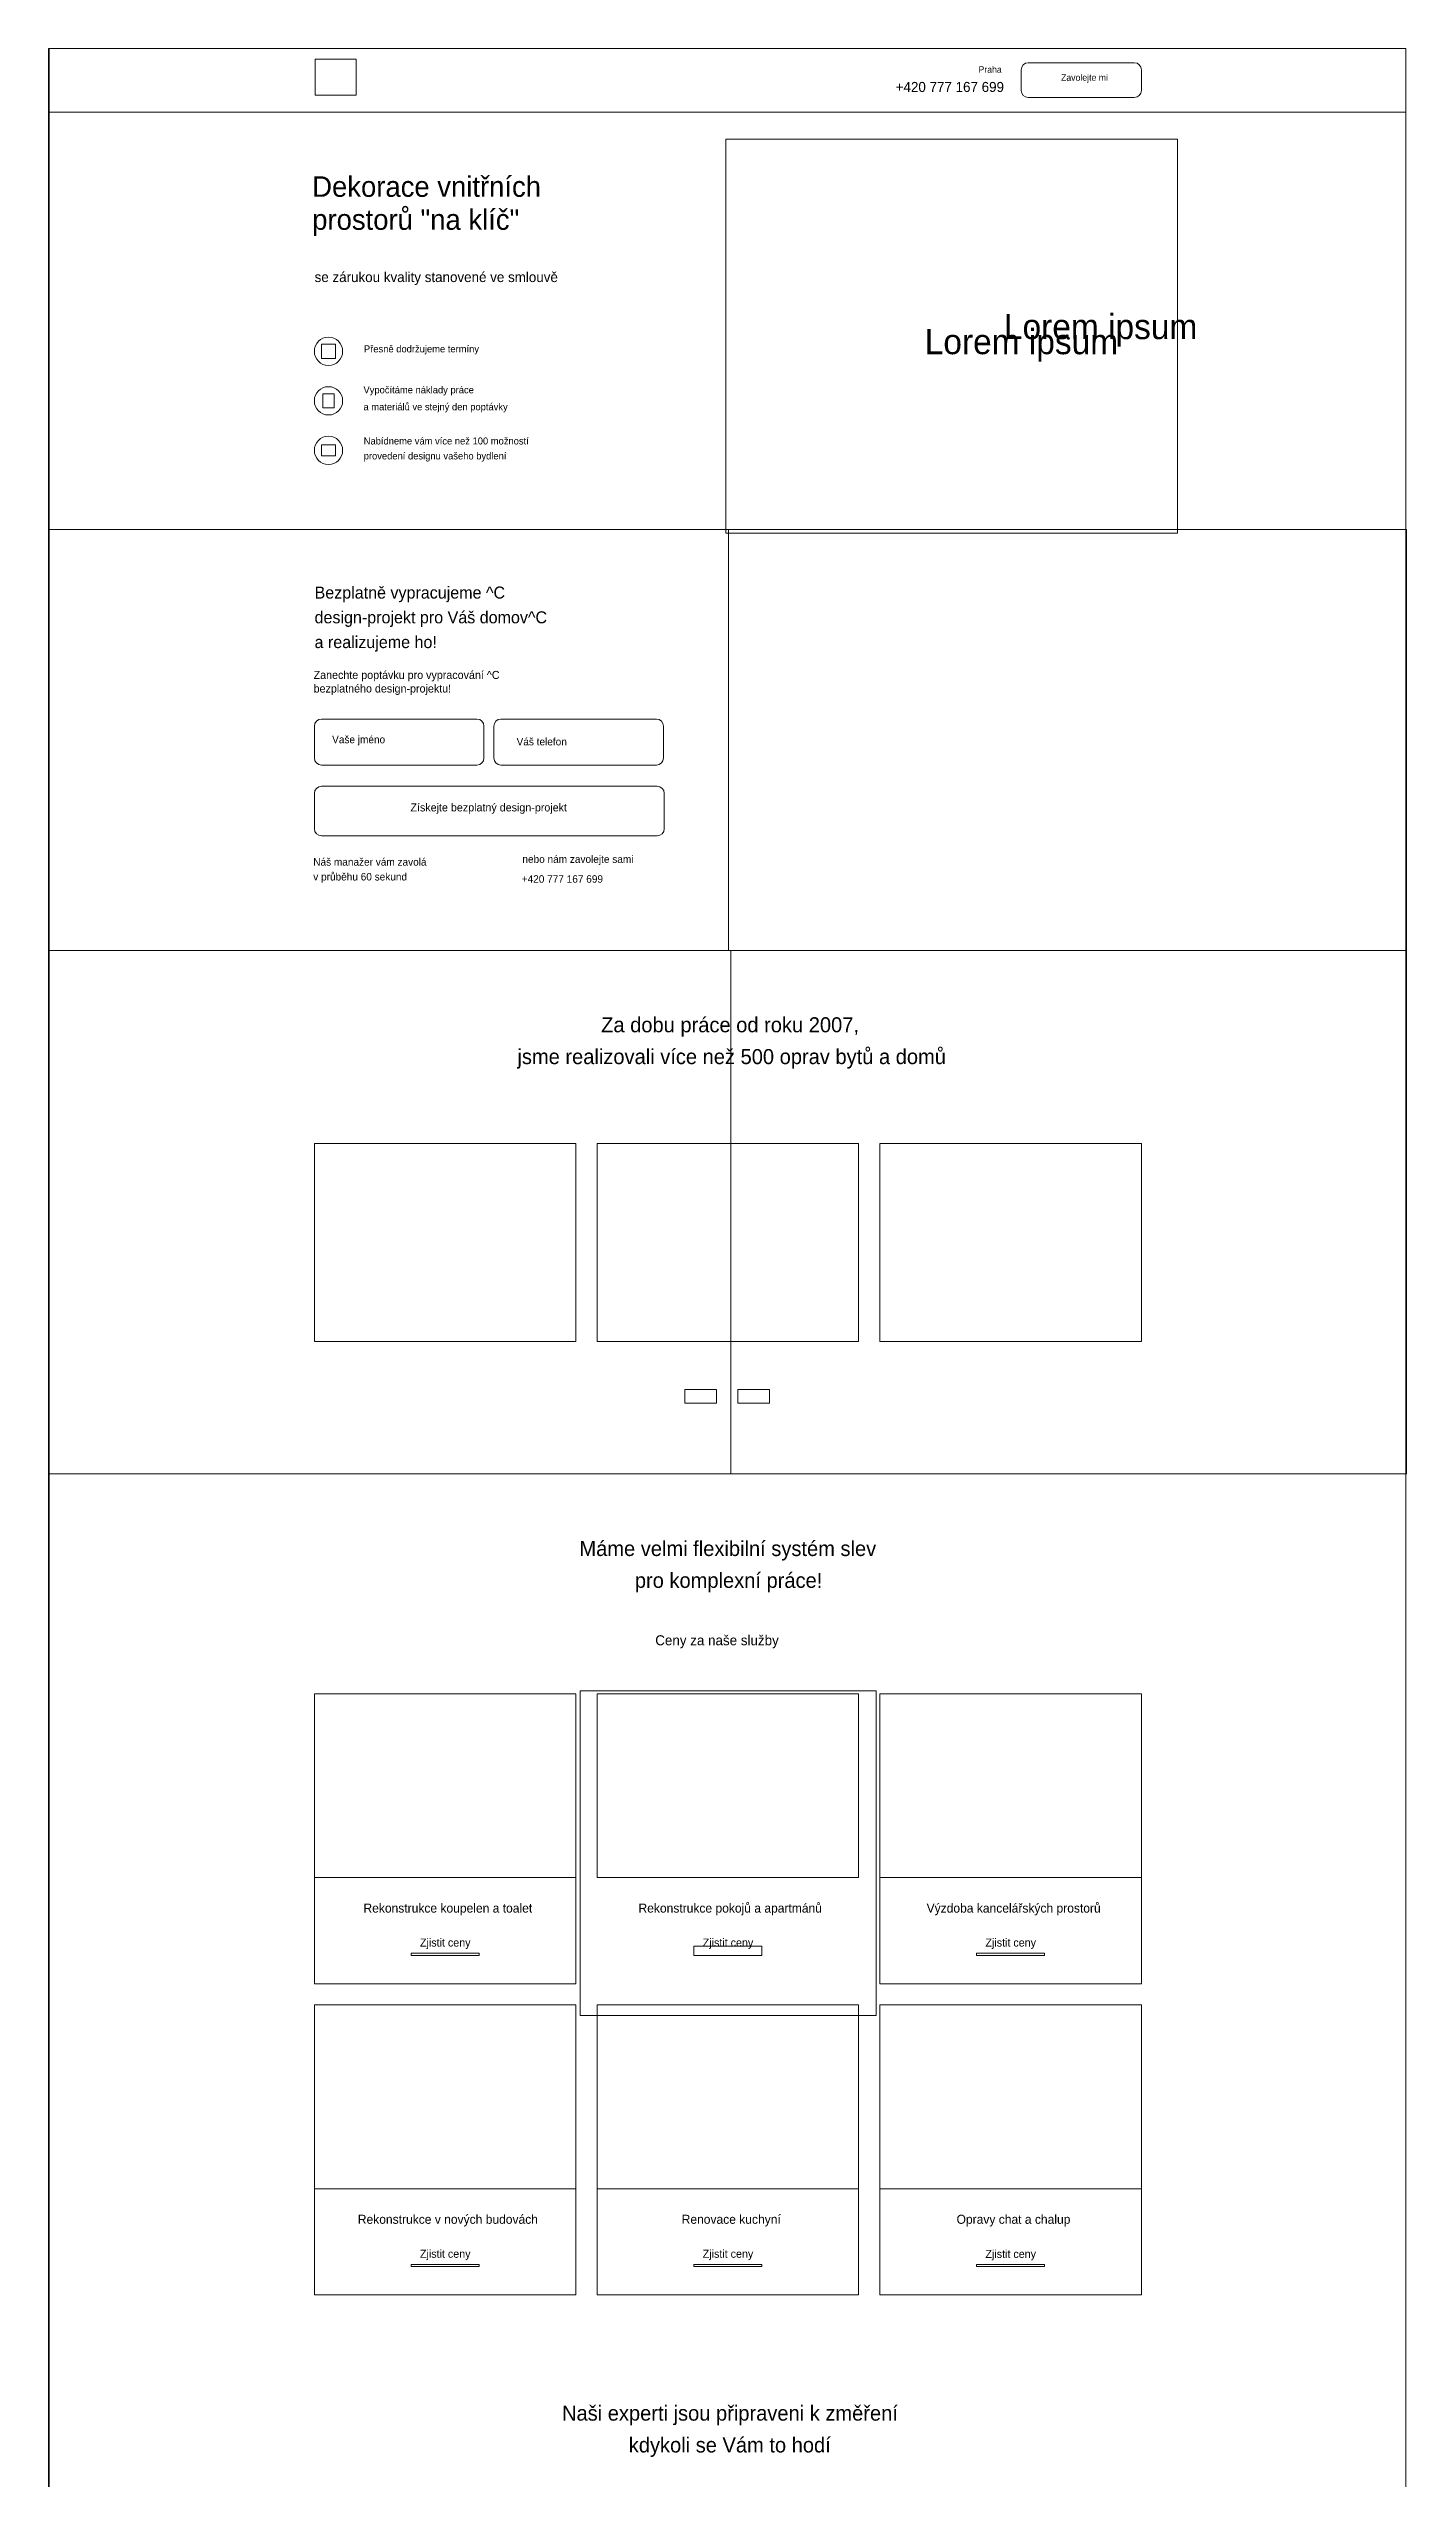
# Model space of a CAD drawing. Extents: x -164 to 528, y -412 to 1254.
# Drawn here: x 67 to 528, y 429 to 1254 of the extents above; entities that cross this region are included whole.
import ezdxf

# ---------------------------------------------------------------- set-up
doc = ezdxf.new("R2010")
doc.units = 0
doc.header["$MEASUREMENT"] = 0
doc.header["$XCLIPFRAME"] = 2
for name, color, linetype, lineweight in [('+420 777 167 699', 7, 'Continuous', 0), ('+420 777 167 699_50', 7, 'Continuous', 0), ('_obdelnik', 7, 'Continuous', 0), ('Bezplatně vypracujeme  design-projekt pro Váš domov a realizuje', 7, 'Continuous', 0), ('calculator\xa0Obraz', 7, 'Continuous', 0), ('Ceny za naše služby', 7, 'Continuous', 0), ('clock-circular-outline (3)\xa0Obraz', 7, 'Continuous', 0), ('copy\xa0Obraz', 7, 'Continuous', 0), ('Dekorace vnitřních prostorů _na klíč_', 7, 'Continuous', 0), ('elipse_47', 7, 'Continuous', 0), ('elipse_48', 7, 'Continuous', 0), ('elipse_49', 7, 'Continuous', 0), ('Forma 1', 7, 'Continuous', 0), ('layer\xa0Obraz', 7, 'Continuous', 0), ('layer\xa0Obraz_46', 7, 'Continuous', 0), ('left-arrow (3)\xa0Obraz', 7, 'Continuous', 0), ('Logo\xa0Obraz', 7, 'Continuous', 0), ('Máme velmi flexibilní systém slev  pro komplexní práce!', 7, 'Continuous', 0), ('Nabídneme vám více než 100 možností provedení designu vašeho by', 7, 'Continuous', 0), ('Naši experti jsou připraveni k změření kdykoli se Vám to hodí', 7, 'Continuous', 0), ('nebo nám zavolejte sami', 7, 'Continuous', 0), ('Náš manažer vám zavolá v průběhu 60 sekund', 7, 'Continuous', 0), ('obdelnik + 13335\xa0Obraz', 7, 'Continuous', 0), ('obdelnik + 707_kuhna_48bea9_7432', 7, 'Continuous', 0), ('obdelnik + dizhain_mansardi_24\xa0Obraz', 7, 'Continuous', 0), ('obdelnik + eb1c3fac48bcc7049a9fe926aa0a731d\xa0Obraz', 7, 'Continuous', 0), ('obdelnik + layer\xa0Obraz', 7, 'Continuous', 0), ('obdelnik + layer\xa0Obraz_38', 7, 'Continuous', 0), ('obdelnik + layer\xa0Obraz_39', 7, 'Continuous', 0), ('obdelnik + living-60200-xxl\xa0Obraz', 7, 'Continuous', 0), ('obdelnik + office\xa0Obraz', 7, 'Continuous', 0), ('obdelnik + remont-novostroi123\xa0Obraz', 7, 'Continuous', 0), ('obdelnik_0', 7, 'Continuous', 0), ('obdelnik_1', 7, 'Continuous', 0), ('obdelnik_10', 7, 'Continuous', 0), ('obdelnik_20', 7, 'Continuous', 0), ('obdelnik_23', 7, 'Continuous', 0), ('obdelnik_29', 7, 'Continuous', 0), ('obdelnik_32', 7, 'Continuous', 0), ('obdelnik_35', 7, 'Continuous', 0), ('obdelnik_36', 7, 'Continuous', 0), ('obdelnik_37', 7, 'Continuous', 0), ('obdelnik_40', 7, 'Continuous', 0), ('obdelnik_41', 7, 'Continuous', 0), ('obdelnik_44', 7, 'Continuous', 0), ('obdelnik_45', 7, 'Continuous', 0), ('obdelnik\xa0Obraz', 7, 'Continuous', 0), ('obdelnik\xa0Obraz_21', 7, 'Continuous', 0), ('obdelnik\xa0Obraz_22', 7, 'Continuous', 0), ('obdelnik\xa0Obraz_25', 7, 'Continuous', 0), ('obdelnik\xa0Obraz_27', 7, 'Continuous', 0), ('obdelnik\xa0Obraz_30', 7, 'Continuous', 0), ('obdelnik\xa0Obraz_33', 7, 'Continuous', 0), ('Opravy chat a chalup', 7, 'Continuous', 0), ('paint-board-and-brush\xa0Obraz', 7, 'Continuous', 0), ('Praha', 7, 'Continuous', 0), ('Přesně dodržujeme termíny', 7, 'Continuous', 0), ('Rekonstrukce koupelen a toalet', 7, 'Continuous', 0), ('Rekonstrukce pokojů a apartmánů', 7, 'Continuous', 0), ('Rekonstrukce v nových budovách', 7, 'Continuous', 0), ('Renovace kuchyní', 7, 'Continuous', 0), ('se zárukou kvality stanovené ve smlouvě', 7, 'Continuous', 0), ('traingle', 7, 'Continuous', 0), ('Vaše jméno_42', 7, 'Continuous', 0), ('Vypočítáme náklady práce  a materiálů ve stejný den poptávky', 7, 'Continuous', 0), ('Váš telefon_43', 7, 'Continuous', 0), ('Výzdoba kancelářských prostorů', 7, 'Continuous', 0), ('Za dobu práce od roku 2007_ jsme realizovali více než 500 oprav', 7, 'Continuous', 0), ('Zanechte poptávku pro vypracování  bezplatného design-projektu!', 7, 'Continuous', 0), ('Zavolejte mi', 7, 'Continuous', 0), ('Zjistit ceny', 7, 'Continuous', 0), ('Zjistit ceny_24', 7, 'Continuous', 0), ('Zjistit ceny_26', 7, 'Continuous', 0), ('Zjistit ceny_28', 7, 'Continuous', 0), ('Zjistit ceny_31', 7, 'Continuous', 0), ('Zjistit ceny_34', 7, 'Continuous', 0), ('Získejte bezplatný design-projekt', 7, 'Continuous', 0)]:
    doc.layers.add(name, color=color, linetype=linetype, lineweight=lineweight)
picture_1 = doc.add_image_def('image1.png', size_in_pixel=(1919, 6940))
picture_2 = doc.add_image_def('image4.png', size_in_pixel=(1920, 6940))
picture_3 = doc.add_image_def('image6.png', size_in_pixel=(1920, 6940))
picture_4 = doc.add_image_def('image10.png', size_in_pixel=(1920, 6940))
picture_5 = doc.add_image_def('image19.png', size_in_pixel=(1920, 6940))
picture_6 = doc.add_image_def('image26.png', size_in_pixel=(370, 410))
picture_7 = doc.add_image_def('image27.png', size_in_pixel=(370, 260))
picture_8 = doc.add_image_def('image28.png', size_in_pixel=(419, 459))
picture_9 = doc.add_image_def('image29.png', size_in_pixel=(370, 260))
picture_10 = doc.add_image_def('image30.png', size_in_pixel=(370, 260))
picture_11 = doc.add_image_def('image31.png', size_in_pixel=(370, 410))
picture_12 = doc.add_image_def('image32.png', size_in_pixel=(370, 260))
picture_13 = doc.add_image_def('image33.png', size_in_pixel=(370, 410))
picture_14 = doc.add_image_def('image34.png', size_in_pixel=(370, 260))
picture_15 = doc.add_image_def('image35.png', size_in_pixel=(370, 410))
picture_16 = doc.add_image_def('image36.png', size_in_pixel=(370, 260))
picture_17 = doc.add_image_def('image37.png', size_in_pixel=(370, 410))
picture_18 = doc.add_image_def('image38.png', size_in_pixel=(370, 260))
picture_19 = doc.add_image_def('image39.png', size_in_pixel=(1920, 6940))
picture_20 = doc.add_image_def('image40.png', size_in_pixel=(1920, 6940))
picture_21 = doc.add_image_def('image41.png', size_in_pixel=(45, 19))
picture_22 = doc.add_image_def('image42.png', size_in_pixel=(45, 19))
picture_23 = doc.add_image_def('image43.png', size_in_pixel=(370, 280))
picture_24 = doc.add_image_def('image44.png', size_in_pixel=(370, 280))
picture_25 = doc.add_image_def('image45.png', size_in_pixel=(370, 280))
picture_26 = doc.add_image_def('image46.png', size_in_pixel=(958, 595))
picture_27 = doc.add_image_def('image47.png', size_in_pixel=(639, 557))
picture_28 = doc.add_image_def('image48.png', size_in_pixel=(20, 20))
picture_29 = doc.add_image_def('image49.png', size_in_pixel=(16, 20))
picture_30 = doc.add_image_def('image50.png', size_in_pixel=(20, 16))
picture_31 = doc.add_image_def('image52.png', size_in_pixel=(58, 51))

msp = doc.modelspace()

# ---------------------------------------------------------------- linework, layer by layer
at = {"layer": '_obdelnik'}
msp.add_lwpolyline([(382.3580322265625, 607.425048828125), (382.3580322265625, 606.7050781249999), (405.3980712890624, 606.7050781249999), (405.3980712890624, 607.425048828125)], close=True, dxfattribs=at)
at = {"layer": 'elipse_47'}
msp.add_open_spline([(162.2779541015625, 1155.825439453125), (159.6270141601562, 1155.825439453125), (157.4779663085937, 1153.67626953125), (157.4779663085937, 1151.025146484375), (157.4779663085937, 1148.374389648437), (159.6270141601562, 1146.225341796875), (162.2779541015625, 1146.225341796875), (164.928955078125, 1146.225341796875), (167.0779418945312, 1148.374389648437), (167.0779418945312, 1151.025146484375), (167.0779418945312, 1153.67626953125), (164.928955078125, 1155.825439453125), (162.2779541015625, 1155.825439453125)], degree=3, knots=[0, 0, 0, 0, 1, 1, 1, 2, 2, 2, 3, 3, 3, 4, 4, 4, 4], dxfattribs=at)
at = {"layer": 'elipse_48'}
msp.add_open_spline([(162.2779541015625, 1139.025268554687), (159.6270141601562, 1139.025268554687), (157.4779663085937, 1136.876098632812), (157.4779663085937, 1134.225341796875), (157.4779663085937, 1131.57421875), (159.6270141601562, 1129.42529296875), (162.2779541015625, 1129.42529296875), (164.928955078125, 1129.42529296875), (167.0779418945312, 1131.57421875), (167.0779418945312, 1134.225341796875), (167.0779418945312, 1136.876098632812), (164.928955078125, 1139.025268554687), (162.2779541015625, 1139.025268554687)], degree=3, knots=[0, 0, 0, 0, 1, 1, 1, 2, 2, 2, 3, 3, 3, 4, 4, 4, 4], dxfattribs=at)
at = {"layer": 'elipse_49'}
msp.add_open_spline([(162.2779541015625, 1122.225219726562), (159.6270141601562, 1122.225219726562), (157.4779663085937, 1120.076416015625), (157.4779663085937, 1117.42529296875), (157.4779663085937, 1114.7744140625), (159.6270141601562, 1112.625244140625), (162.2779541015625, 1112.625244140625), (164.928955078125, 1112.625244140625), (167.0779418945312, 1114.7744140625), (167.0779418945312, 1117.42529296875), (167.0779418945312, 1120.076416015625), (164.928955078125, 1122.225219726562), (162.2779541015625, 1122.225219726562)], degree=3, knots=[0, 0, 0, 0, 1, 1, 1, 2, 2, 2, 3, 3, 3, 4, 4, 4, 4], dxfattribs=at)
at = {"layer": 'obdelnik + 707_kuhna_48bea9_7432'}
msp.add_lwpolyline([(298.1179809570313, 1090.545166015625), (298.1179809570313, 947.7451171874999), (528.278076171875, 947.7451171874999), (528.278076171875, 1090.545166015625)], close=True, dxfattribs=at)
at = {"layer": 'obdelnik_20'}
msp.add_lwpolyline([(190.3579711914062, 607.425048828125), (190.3579711914062, 606.7050781249999), (213.39794921875, 606.7050781249999), (213.39794921875, 607.425048828125)], close=True, dxfattribs=at)
at = {"layer": 'obdelnik_23'}
msp.add_lwpolyline([(286.3580322265625, 609.8250732421875), (286.3580322265625, 606.7050781249999), (309.3980102539063, 606.7050781249999), (309.3980102539063, 609.8250732421875)], close=True, dxfattribs=at)
at = {"layer": 'obdelnik_29'}
msp.add_lwpolyline([(190.3579711914062, 501.8250122070312), (190.3579711914062, 501.1050415039062), (213.39794921875, 501.1050415039062), (213.39794921875, 501.8250122070312)], close=True, dxfattribs=at)
at = {"layer": 'obdelnik_32'}
msp.add_lwpolyline([(286.3580322265625, 501.8250122070312), (286.3580322265625, 501.1050415039062), (309.3980102539063, 501.1050415039062), (309.3980102539063, 501.8250122070312)], close=True, dxfattribs=at)
at = {"layer": 'obdelnik_35'}
msp.add_lwpolyline([(382.3580322265625, 501.8250122070312), (382.3580322265625, 501.1050415039062), (405.3980712890624, 501.1050415039062), (405.3980712890624, 501.8250122070312)], close=True, dxfattribs=at)
at = {"layer": 'obdelnik_36'}
msp.add_lwpolyline([(67.4779052734375, 947.7451171874999), (67.4779052734375, 770.1450805664062), (528.278076171875, 770.1450805664062), (528.278076171875, 947.7451171874999)], close=True, dxfattribs=at)
at = {"layer": 'obdelnik_37'}
msp.add_lwpolyline([(67.4779052734375, 947.7451171874999), (67.4779052734375, 770.1450805664062), (298.8380126953125, 770.1450805664062), (298.8380126953125, 947.7451171874999)], close=True, dxfattribs=at)
at = {"layer": 'obdelnik_40'}
msp.add_open_spline([(212.677978515625, 1026.2275390625), (212.677978515625, 1026.2275390625), (159.8779296875, 1026.2275390625), (159.8779296875, 1026.2275390625), (158.552490234375, 1026.2275390625), (157.4779663085937, 1025.153076171875), (157.4779663085937, 1023.827575683593), (157.4779663085937, 1023.827575683593), (157.4779663085937, 1013.027587890625), (157.4779663085937, 1013.027587890625), (157.4779663085937, 1011.702087402343), (158.552490234375, 1010.627624511719), (159.8779296875, 1010.627624511719), (159.8779296875, 1010.627624511719), (212.677978515625, 1010.627624511719), (212.677978515625, 1010.627624511719), (214.0034790039063, 1010.627624511719), (215.0779418945313, 1011.702087402343), (215.0779418945313, 1013.027587890625), (215.0779418945313, 1013.027587890625), (215.0779418945313, 1023.827575683593), (215.0779418945313, 1023.827575683593), (215.0779418945313, 1025.153076171875), (214.0034790039063, 1026.2275390625), (212.677978515625, 1026.2275390625)], degree=3, knots=[0, 0, 0, 0, 1, 1, 1, 2, 2, 2, 3, 3, 3, 4, 4, 4, 5, 5, 5, 6, 6, 6, 7, 7, 7, 8, 8, 8, 8], dxfattribs=at)
at = {"layer": 'obdelnik_41'}
msp.add_open_spline([(273.6380004882812, 1026.2275390625), (273.6380004882812, 1026.2275390625), (220.8379516601563, 1026.2275390625), (220.8379516601563, 1026.2275390625), (219.5125122070312, 1026.2275390625), (218.43798828125, 1025.153076171875), (218.43798828125, 1023.827575683593), (218.43798828125, 1023.827575683593), (218.43798828125, 1013.027587890625), (218.43798828125, 1013.027587890625), (218.43798828125, 1011.702087402343), (219.5125122070312, 1010.627624511719), (220.8379516601563, 1010.627624511719), (220.8379516601563, 1010.627624511719), (273.6380004882812, 1010.627624511719), (273.6380004882812, 1010.627624511719), (274.9635009765625, 1010.627624511719), (276.0379638671875, 1011.702087402343), (276.0379638671875, 1013.027587890625), (276.0379638671875, 1013.027587890625), (276.0379638671875, 1023.827575683593), (276.0379638671875, 1023.827575683593), (276.0379638671875, 1025.153076171875), (274.9635009765625, 1026.2275390625), (273.6380004882812, 1026.2275390625)], degree=3, knots=[0, 0, 0, 0, 1, 1, 1, 2, 2, 2, 3, 3, 3, 4, 4, 4, 5, 5, 5, 6, 6, 6, 7, 7, 7, 8, 8, 8, 8], dxfattribs=at)
at = {"layer": 'obdelnik_44'}
msp.add_open_spline([(273.8779907226562, 1003.425231933594), (273.8779907226562, 1003.425231933594), (159.8779296875, 1003.425231933594), (159.8779296875, 1003.425231933594), (158.552490234375, 1003.425231933594), (157.4779663085937, 1002.350646972656), (157.4779663085937, 1001.025207519531), (157.4779663085937, 1001.025207519531), (157.4779663085937, 989.0252075195312), (157.4779663085937, 989.0252075195312), (157.4779663085937, 987.69970703125), (158.552490234375, 986.6251831054688), (159.8779296875, 986.6251831054688), (159.8779296875, 986.6251831054688), (273.8779907226562, 986.6251831054688), (273.8779907226562, 986.6251831054688), (275.2034912109375, 986.6251831054688), (276.2780151367187, 987.69970703125), (276.2780151367187, 989.0252075195312), (276.2780151367187, 989.0252075195312), (276.2780151367187, 1001.025207519531), (276.2780151367187, 1001.025207519531), (276.2780151367187, 1002.350646972656), (275.2034912109375, 1003.425231933594), (273.8779907226562, 1003.425231933594)], degree=3, knots=[0, 0, 0, 0, 1, 1, 1, 2, 2, 2, 3, 3, 3, 4, 4, 4, 5, 5, 5, 6, 6, 6, 7, 7, 7, 8, 8, 8, 8], dxfattribs=at)
at = {"layer": 'obdelnik_45'}
msp.add_lwpolyline([(528.0380859374999, 1232.145263671875), (67.4779052734375, 1232.145263671875), (67.4779052734375, 1090.545166015625), (528.0380859374999, 1090.545166015625)], close=True, dxfattribs=at)
at = {"layer": 'traingle'}
msp.add_open_spline([(435.8780517578124, 1248.9453125), (435.8780517578124, 1248.9453125), (399.8780517578125, 1248.9453125), (399.8780517578125, 1248.9453125), (398.5525512695312, 1248.9453125), (397.47802734375, 1247.870727539062), (397.47802734375, 1246.545288085937), (397.47802734375, 1246.545288085937), (397.47802734375, 1239.585205078125), (397.47802734375, 1239.585205078125), (397.47802734375, 1238.259765625), (398.5525512695312, 1237.185302734375), (399.8780517578125, 1237.185302734375), (399.8780517578125, 1237.185302734375), (435.8780517578124, 1237.185302734375), (435.8780517578124, 1237.185302734375), (437.2035522460937, 1237.185302734375), (438.2780761718749, 1238.259765625), (438.2780761718749, 1239.585205078125), (438.2780761718749, 1239.585205078125), (438.2780761718749, 1246.545288085937), (438.2780761718749, 1246.545288085937), (438.2780761718749, 1247.870727539062), (437.2035522460937, 1248.9453125), (435.8780517578124, 1248.9453125)], degree=3, knots=[0, 0, 0, 0, 1, 1, 1, 2, 2, 2, 3, 3, 3, 4, 4, 4, 5, 5, 5, 6, 6, 6, 7, 7, 7, 8, 8, 8, 8], dxfattribs=at)

# ---------------------------------------------------------------- texts
at = {"layer": '+420 777 167 699', "insert": (227.90380859375, 970.6630859375), "char_height": 0.2, "attachment_point": 7}
msp.add_mtext('\\C250;\\c3355443;\\FMuseoSansCyrl 700|b0|i0|c1;\\H2.548801;\\W1.000000;+420 777 167 699', dxfattribs=at)
at = {"layer": '+420 777 167 699_50', "insert": (354.865234375, 1238.9892578125), "char_height": 0.2, "attachment_point": 7}
msp.add_mtext('\\C250;\\c3355443;\\FMuseoSansCyrl 700|b0|i0|c1;\\H3.398401;\\W1.000000;+420 777 167 699', dxfattribs=at)
at = {"layer": 'Bezplatně vypracujeme  design-projekt pro Váš domov a realizuje', "char_height": 0.2, "attachment_point": 7}
for s, insert in [('\\C250;\\c3355443;\\FMuseoSansCyrl 700|b0|i0|c1;\\H4.078082;\\W1.000000;Bezplatně vypracujeme ^C', (157.54736328125, 1065.892578125)), ('\\C250;\\c3355443;\\FMuseoSansCyrl 700|b0|i0|c1;\\H4.078082;\\W1.000000;design-projekt pro Váš domov^C', (157.54736328125, 1057.49267578125)), ('\\C250;\\c3355443;\\FMuseoSansCyrl 700|b0|i0|c1;\\H4.078082;\\W1.000000;a realizujeme ho!', (157.54736328125, 1049.0927734375))]:
    msp.add_mtext(s, dxfattribs=dict(at, insert=insert))
at = {"layer": 'Ceny za naše služby', "insert": (273.23095703125, 710.90966796875), "char_height": 0.2, "attachment_point": 7}
msp.add_mtext('\\C18;\\c0;\\FMuseoSansCyrl 100|b0|i0|c1;\\H3.398401;\\W1.000000;Ceny za naše služby', dxfattribs=at)
at = {"layer": 'Dekorace vnitřních prostorů _na klíč_', "char_height": 0.2, "attachment_point": 7}
for s, insert in [('\\C250;\\c3355443;\\FMuseoSansCyrl 700|b0|i0|c1;\\H6.966722;\\W1.000000;Dekorace vnitřních', (156.75634765625, 1203.35302734375)), ('\\C250;\\c3355443;\\FMuseoSansCyrl 700|b0|i0|c1;\\H6.966722;\\W1.000000;prostorů "na klíč"', (156.75634765625, 1190.15283203125))]:
    msp.add_mtext(s, dxfattribs=dict(at, insert=insert))
at = {"layer": 'layer\xa0Obraz', "char_height": 0.2, "attachment_point": 7}
for insert in [(391.6171875, 1152.595703125), (364.7236328125, 1147.4892578125)]:
    msp.add_mtext('\\C18;\\c0;\\FMyriad Pro|b0|i0|c1;\\H8.496000;\\W1.000000;Lorem ipsum', dxfattribs=dict(at, insert=insert))
at = {"layer": 'Máme velmi flexibilní systém slev  pro komplexní práce!', "char_height": 0.2, "attachment_point": 7}
for s, insert in [('\\C18;\\c0;\\FMuseoSansCyrl 700|b0|i0|c1;\\H5.097602;\\W1.000000;Máme velmi flexibilní systém slev ', (247.4814453125, 740.6811523437499)), ('\\C18;\\c0;\\FMuseoSansCyrl 700|b0|i0|c1;\\H5.097602;\\W1.000000;pro komplexní práce!', (266.3017578125, 729.88134765625))]:
    msp.add_mtext(s, dxfattribs=dict(at, insert=insert))
at = {"layer": 'Nabídneme vám více než 100 možností provedení designu vašeho by', "char_height": 0.2, "attachment_point": 7}
for s, insert in [('\\C250;\\c3355443;\\FMuseoSansCyrl 300|b0|i0|c1;\\H2.378881;\\W1.000000;Nabídneme vám více než 100 možností', (174.236328125, 1119.38037109375)), ('\\C250;\\c3355443;\\FMuseoSansCyrl 300|b0|i0|c1;\\H2.378881;\\W1.000000;provedení designu vašeho bydlení', (174.236328125, 1113.62060546875))]:
    msp.add_mtext(s, dxfattribs=dict(at, insert=insert))
at = {"layer": 'Naši experti jsou připraveni k změření kdykoli se Vám to hodí', "char_height": 0.2, "attachment_point": 7}
for s, insert in [('\\C18;\\c0;\\FMuseoSansCyrl 700|b0|i0|c1;\\H5.097602;\\W1.000000;Naši experti jsou připraveni k změření', (241.5712890625, 447.2861328125)), ('\\C18;\\c0;\\FMuseoSansCyrl 700|b0|i0|c1;\\H5.097602;\\W1.000000;kdykoli se Vám to hodí', (264.23974609375, 436.4863281249999))]:
    msp.add_mtext(s, dxfattribs=dict(at, insert=insert))
at = {"layer": 'nebo nám zavolejte sami', "insert": (228.12744140625, 976.6625976562499), "char_height": 0.2, "attachment_point": 7}
msp.add_mtext('\\C250;\\c3355443;\\FMuseoSansCyrl 300|b0|i0|c1;\\H2.548801;\\W1.000000;nebo nám zavolejte sami', dxfattribs=at)
at = {"layer": 'Náš manažer vám zavolá v průběhu 60 sekund', "char_height": 0.2, "attachment_point": 7}
for s, insert in [('\\C250;\\c3355443;\\FMuseoSansCyrl 300|b0|i0|c1;\\H2.548801;\\W1.000000;v průběhu 60 sekund', (157.11328125, 970.689453125)), ('\\C250;\\c3355443;\\FMuseoSansCyrl 300|b0|i0|c1;\\H2.548801;\\W1.000000;Náš manažer vám zavolá', (157.11328125, 976.44921875))]:
    msp.add_mtext(s, dxfattribs=dict(at, insert=insert))
at = {"layer": 'Opravy chat a chalup', "insert": (375.5400390625, 514.69921875), "char_height": 0.2, "attachment_point": 7}
msp.add_mtext('\\C18;\\c0;\\FMuseoSansCyrl 300|b0|i0|c1;\\H3.058561;\\W1.000000;Opravy chat a chalup', dxfattribs=at)
at = {"layer": 'Praha', "insert": (382.984375, 1245.52587890625), "char_height": 0.2, "attachment_point": 7}
msp.add_mtext('\\C250;\\c3355443;\\FMuseoSansCyrl 300|b0|i0|c1;\\H2.208961;\\W1.000000;Praha', dxfattribs=at)
at = {"layer": 'Přesně dodržujeme termíny', "insert": (174.31591796875, 1149.94873046875), "char_height": 0.2, "attachment_point": 7}
msp.add_mtext('\\C250;\\c3355443;\\FMuseoSansCyrl 300|b0|i0|c1;\\H2.378881;\\W1.000000;Přesně dodržujeme termíny', dxfattribs=at)
at = {"layer": 'Rekonstrukce koupelen a toalet', "insert": (174.15283203125, 620.2993164062499), "char_height": 0.2, "attachment_point": 7}
msp.add_mtext('\\C18;\\c0;\\FMuseoSansCyrl 300|b0|i0|c1;\\H3.058561;\\W1.000000;Rekonstrukce koupelen a toalet', dxfattribs=at)
at = {"layer": 'Rekonstrukce pokojů a apartmánů', "insert": (267.53564453125, 620.2993164062499), "char_height": 0.2, "attachment_point": 7}
msp.add_mtext('\\C18;\\c0;\\FMuseoSansCyrl 300|b0|i0|c1;\\H3.058561;\\W1.000000;Rekonstrukce pokojů a apartmánů', dxfattribs=at)
at = {"layer": 'Rekonstrukce v nových budovách', "insert": (172.2392578125, 514.69921875), "char_height": 0.2, "attachment_point": 7}
msp.add_mtext('\\C18;\\c0;\\FMuseoSansCyrl 300|b0|i0|c1;\\H3.058561;\\W1.000000;Rekonstrukce v nových budovách', dxfattribs=at)
at = {"layer": 'Renovace kuchyní', "insert": (282.20166015625, 514.69921875), "char_height": 0.2, "attachment_point": 7}
msp.add_mtext('\\C18;\\c0;\\FMuseoSansCyrl 300|b0|i0|c1;\\H3.058561;\\W1.000000;Renovace kuchyní', dxfattribs=at)
at = {"layer": 'se zárukou kvality stanovené ve smlouvě', "insert": (157.56591796875, 1173.50244140625), "char_height": 0.2, "attachment_point": 7}
msp.add_mtext('\\C250;\\c3355443;\\FMuseoSansCyrl 700|b0|i0|c1;\\H3.398401;\\W1.000000;se zárukou kvality stanovené ve smlouvě', dxfattribs=at)
at = {"layer": 'Vaše jméno_42', "insert": (163.51318359375, 1017.26123046875), "char_height": 0.2, "attachment_point": 7}
msp.add_mtext('\\C253;\\c10066329;\\FMuseoSansCyrl 300|b0|i0|c1;\\H2.548801;\\W1.000000;Vaše jméno', dxfattribs=at)
at = {"layer": 'Vypočítáme náklady práce  a materiálů ve stejný den poptávky', "char_height": 0.2, "attachment_point": 7}
for s, insert in [('\\C250;\\c3355443;\\FMuseoSansCyrl 300|b0|i0|c1;\\H2.378881;\\W1.000000;Vypočítáme náklady práce ', (174.15283203125, 1136.04833984375)), ('\\C250;\\c3355443;\\FMuseoSansCyrl 300|b0|i0|c1;\\H2.378881;\\W1.000000;a materiálů ve stejný den poptávky ', (174.15283203125, 1130.28857421875))]:
    msp.add_mtext(s, dxfattribs=dict(at, insert=insert))
at = {"layer": 'Váš telefon_43', "insert": (226.1533203125, 1017.26123046875), "char_height": 0.2, "attachment_point": 7}
msp.add_mtext('\\C253;\\c10066329;\\FMuseoSansCyrl 300|b0|i0|c1;\\H2.548801;\\W1.000000;Váš telefon', dxfattribs=at)
at = {"layer": 'Výzdoba kancelářských prostorů', "insert": (365.365234375, 620.2993164062499), "char_height": 0.2, "attachment_point": 7}
msp.add_mtext('\\C18;\\c0;\\FMuseoSansCyrl 300|b0|i0|c1;\\H3.058561;\\W1.000000;Výzdoba kancelářských prostorů', dxfattribs=at)
at = {"layer": 'Za dobu práce od roku 2007_ jsme realizovali více než 500 oprav', "char_height": 0.2, "attachment_point": 7}
for s, insert in [('\\C250;\\c3355443;\\FMuseoSansCyrl 700|b0|i0|c1;\\H5.097602;\\W1.000000;Za dobu práce od roku 2007,', (254.8603515625, 918.4062499999999)), ('\\C250;\\c3355443;\\FMuseoSansCyrl 700|b0|i0|c1;\\H5.097602;\\W1.000000;jsme realizovali více než 500 oprav bytů a domů', (226.431640625, 907.6064453124999))]:
    msp.add_mtext(s, dxfattribs=dict(at, insert=insert))
at = {"layer": 'Zanechte poptávku pro vypracování  bezplatného design-projektu!', "char_height": 0.2, "attachment_point": 7}
for s, insert in [('\\C250;\\c3355443;\\FMuseoSansCyrl 300|b0|i0|c1;\\H2.718721;\\W1.000000;Zanechte poptávku pro vypracování ^C', (157.22509765625, 1039.03125)), ('\\C250;\\c3355443;\\FMuseoSansCyrl 300|b0|i0|c1;\\H2.718721;\\W1.000000;bezplatného design-projektu!', (157.22509765625, 1034.42333984375))]:
    msp.add_mtext(s, dxfattribs=dict(at, insert=insert))
at = {"layer": 'Zavolejte mi', "insert": (411.0087890625, 1242.15625), "char_height": 0.2, "attachment_point": 7}
msp.add_mtext('\\C250;\\c3355443;\\FMuseoSansCyrl 700|b0|i0|c1;\\H2.208961;\\W1.000000;Zavolejte mi', dxfattribs=at)
at = {"layer": 'Zjistit ceny', "insert": (193.33740234375, 608.87451171875), "char_height": 0.2, "attachment_point": 7}
msp.add_mtext('\\C250;\\c3355443;\\FMuseoSansCyrl 700|b0|i0|c1;\\H2.718721;\\W1.000000;Zjistit ceny', dxfattribs=at)
at = {"layer": 'Zjistit ceny_24', "insert": (289.33740234375, 608.87451171875), "char_height": 0.2, "attachment_point": 7}
msp.add_mtext('\\C250;\\c3355443;\\FMuseoSansCyrl 700|b0|i0|c1;\\H2.718721;\\W1.000000;Zjistit ceny', dxfattribs=at)
at = {"layer": 'Zjistit ceny_26', "insert": (385.3369140625, 608.87451171875), "char_height": 0.2, "attachment_point": 7}
msp.add_mtext('\\C250;\\c3355443;\\FMuseoSansCyrl 700|b0|i0|c1;\\H2.718721;\\W1.000000;Zjistit ceny', dxfattribs=at)
at = {"layer": 'Zjistit ceny_28', "insert": (193.33740234375, 503.2744140624999), "char_height": 0.2, "attachment_point": 7}
msp.add_mtext('\\C250;\\c3355443;\\FMuseoSansCyrl 700|b0|i0|c1;\\H2.718721;\\W1.000000;Zjistit ceny', dxfattribs=at)
at = {"layer": 'Zjistit ceny_31', "insert": (289.33740234375, 503.2744140624999), "char_height": 0.2, "attachment_point": 7}
msp.add_mtext('\\C250;\\c3355443;\\FMuseoSansCyrl 700|b0|i0|c1;\\H2.718721;\\W1.000000;Zjistit ceny', dxfattribs=at)
at = {"layer": 'Zjistit ceny_34', "insert": (385.3369140625, 503.2143554687499), "char_height": 0.2, "attachment_point": 7}
msp.add_mtext('\\C250;\\c3355443;\\FMuseoSansCyrl 700|b0|i0|c1;\\H2.718721;\\W1.000000;Zjistit ceny', dxfattribs=at)
at = {"layer": 'Získejte bezplatný design-projekt', "insert": (190.10498046875, 994.07568359375), "char_height": 0.2, "attachment_point": 7}
msp.add_mtext('\\C250;\\c3355443;\\FMuseoSansCyrl 700|b0|i0|c1;\\H2.718721;\\W1.000000;Získejte bezplatný design-projekt', dxfattribs=at)

# ---------------------------------------------------------------- pictures from other files: only their frames are drawn
at = {"layer": 'calculator\xa0Obraz'}
image = msp.add_image(picture_29, insert=(160.3579511230291, 1131.825253100676), size_in_units=(3.840001367187987, 4.800001708984984), dxfattribs=at)
at = {"layer": 'clock-circular-outline (3)\xa0Obraz'}
image = msp.add_image(picture_28, insert=(159.8779509521309, 1148.625259082123), size_in_units=(4.800001708984984, 4.800001708984984), dxfattribs=at)
at = {"layer": 'copy\xa0Obraz'}
image = msp.add_image(picture_22, insert=(301.2380012817394, 794.145132873583), size_in_units=(10.800003845216214, 4.560001623535733), dxfattribs=at)
at = {"layer": 'Forma 1'}
image = msp.add_image(picture_5, insert=(67.23791796872047, -411.855296508895), size_in_units=(460.80016406255845, 1665.6005930177894), dxfattribs=at)
image.set_boundary_path([(-0.5, -0.5), (1919.5, 6939.499999999999)])
image.dxf.clipping = 0
image.dxf.flags = 3
at = {"layer": 'layer\xa0Obraz'}
image = msp.add_image(picture_1, insert=(67.47791805417, -411.855296508895), size_in_units=(460.5601639771092, 1665.6005930177894), dxfattribs=at)
image.set_boundary_path([(-0.5, -0.5), (1918.5, 6939.499999999999)])
image.dxf.clipping = 0
image.dxf.flags = 3
at = {"layer": 'layer\xa0Obraz_46'}
image = msp.add_image(picture_27, insert=(297.1579998291018, 1089.345237976159), size_in_units=(153.36005460207025, 133.6800475952318), dxfattribs=at)
image.set_boundary_path([(-0.5, -0.5), (638.4999999999999, 556.5)])
image.dxf.clipping = 0
image.dxf.flags = 3
at = {"layer": 'left-arrow (3)\xa0Obraz'}
image = msp.add_image(picture_21, insert=(283.237994873045, 794.145132873583), size_in_units=(10.800003845216214, 4.560001623535733), dxfattribs=at)
at = {"layer": 'Logo\xa0Obraz'}
image = msp.add_image(picture_31, insert=(157.7179501830878, 1237.905290869244), size_in_units=(13.920004956056454, 12.240004357911708), dxfattribs=at)
at = {"layer": 'obdelnik + 13335\xa0Obraz'}
image = msp.add_image(picture_7, insert=(157.4779500976383, 633.1050755371364), size_in_units=(88.80003161622217, 62.40002221680479), dxfattribs=at)
at = {"layer": 'obdelnik + 707_kuhna_48bea9_7432'}
image = msp.add_image(picture_26, insert=(298.1180001708981, 947.745187561102), size_in_units=(229.92008186038072, 142.80005084230328), dxfattribs=at)
image.set_boundary_path([(-0.5, -0.5), (957.5000000000001, 594.5)])
image.dxf.clipping = 0
image.dxf.flags = 3
at = {"layer": 'obdelnik + dizhain_mansardi_24\xa0Obraz'}
image = msp.add_image(picture_18, insert=(349.4780184570373, 527.5050379394664), size_in_units=(88.80003161622217, 62.40002221680479), dxfattribs=at)
at = {"layer": 'obdelnik + eb1c3fac48bcc7049a9fe926aa0a731d\xa0Obraz'}
image = msp.add_image(picture_16, insert=(253.4779842773378, 527.5050379394664), size_in_units=(88.80003161622217, 62.40002221680479), dxfattribs=at)
at = {"layer": 'obdelnik + layer\xa0Obraz'}
image = msp.add_image(picture_23, insert=(157.4779500976383, 815.0251403076669), size_in_units=(88.80003161622217, 67.20002392578978), dxfattribs=at)
at = {"layer": 'obdelnik + layer\xa0Obraz_38'}
image = msp.add_image(picture_24, insert=(253.4779842773378, 815.0251403076669), size_in_units=(88.80003161622217, 67.20002392578978), dxfattribs=at)
at = {"layer": 'obdelnik + layer\xa0Obraz_39'}
image = msp.add_image(picture_25, insert=(349.4780184570373, 815.0251403076669), size_in_units=(88.80003161622217, 67.20002392578978), dxfattribs=at)
at = {"layer": 'obdelnik + living-60200-xxl\xa0Obraz'}
image = msp.add_image(picture_9, insert=(253.4779842773378, 633.1050755371364), size_in_units=(88.80003161622217, 62.40002221680479), dxfattribs=at)
at = {"layer": 'obdelnik + office\xa0Obraz'}
image = msp.add_image(picture_12, insert=(349.4780184570373, 633.1050755371364), size_in_units=(88.80003161622217, 62.40002221680479), dxfattribs=at)
at = {"layer": 'obdelnik + remont-novostroi123\xa0Obraz'}
image = msp.add_image(picture_14, insert=(157.4779500976383, 527.5050379394664), size_in_units=(88.80003161622217, 62.40002221680479), dxfattribs=at)
at = {"layer": 'obdelnik_0'}
image = msp.add_image(picture_2, insert=(67.23791796872047, -411.855296508895), size_in_units=(460.80016406255845, 1665.6005930177894), dxfattribs=at)
image.set_boundary_path([(-0.5, -0.5), (1919.5, 6939.499999999999)])
image.dxf.clipping = 0
image.dxf.flags = 3
at = {"layer": 'obdelnik_1'}
image = msp.add_image(picture_3, insert=(67.23791796872047, -411.855296508895), size_in_units=(460.80016406255845, 1665.6005930177894), dxfattribs=at)
image.set_boundary_path([(-0.5, -0.5), (1919.5, 6939.499999999999)])
image.dxf.clipping = 0
image.dxf.flags = 3
at = {"layer": 'obdelnik_10'}
image = msp.add_image(picture_4, insert=(67.23791796872047, -411.855296508895), size_in_units=(460.80016406255845, 1665.6005930177894), dxfattribs=at)
image.set_boundary_path([(-0.5, -0.5), (1919.5, 6939.499999999999)])
image.dxf.clipping = 0
image.dxf.flags = 3
at = {"layer": 'obdelnik_36'}
image = msp.add_image(picture_19, insert=(67.23791796872047, -411.855296508895), size_in_units=(460.80016406255845, 1665.6005930177894), dxfattribs=at)
image.set_boundary_path([(-0.5, -0.5), (1919.5, 6939.499999999999)])
image.dxf.clipping = 0
image.dxf.flags = 3
at = {"layer": 'obdelnik_37'}
image = msp.add_image(picture_20, insert=(67.23791796872047, -411.855296508895), size_in_units=(460.80016406255845, 1665.6005930177894), dxfattribs=at)
image.set_boundary_path([(-0.5, -0.5), (1919.5, 6939.499999999999)])
image.dxf.clipping = 0
image.dxf.flags = 3
at = {"layer": 'obdelnik\xa0Obraz'}
image = msp.add_image(picture_6, insert=(157.4779500976383, 597.1050627197492), size_in_units=(88.80003161622217, 98.40003503419217), dxfattribs=at)
image.set_boundary_path([(-0.5, -0.5), (369.5, 409.4999999999999)])
image.dxf.clipping = 0
image.dxf.flags = 3
at = {"layer": 'obdelnik\xa0Obraz_21'}
image = msp.add_image(picture_8, insert=(247.7179822265561, 586.3050588745323), size_in_units=(100.56003580323541, 110.16003922120538), dxfattribs=at)
image.set_boundary_path([(-0.5, -0.5), (418.5, 458.4999999999999)])
image.dxf.clipping = 0
image.dxf.flags = 3
at = {"layer": 'obdelnik\xa0Obraz_22'}
image = msp.add_image(picture_10, insert=(253.4779842773378, 633.1050755371364), size_in_units=(88.80003161622217, 62.40002221680479), dxfattribs=at)
at = {"layer": 'obdelnik\xa0Obraz_25'}
image = msp.add_image(picture_11, insert=(349.4780184570373, 597.1050627197492), size_in_units=(88.80003161622217, 98.40003503419217), dxfattribs=at)
image.set_boundary_path([(-0.5, -0.5), (369.5, 409.4999999999999)])
image.dxf.clipping = 0
image.dxf.flags = 3
at = {"layer": 'obdelnik\xa0Obraz_27'}
image = msp.add_image(picture_13, insert=(157.4779500976383, 491.505025122079), size_in_units=(88.80003161622217, 98.40003503419217), dxfattribs=at)
image.set_boundary_path([(-0.5, -0.5), (369.5, 409.4999999999999)])
image.dxf.clipping = 0
image.dxf.flags = 3
at = {"layer": 'obdelnik\xa0Obraz_30'}
image = msp.add_image(picture_15, insert=(253.4779842773378, 491.505025122079), size_in_units=(88.80003161622217, 98.40003503419217), dxfattribs=at)
image.set_boundary_path([(-0.5, -0.5), (369.5, 409.4999999999999)])
image.dxf.clipping = 0
image.dxf.flags = 3
at = {"layer": 'obdelnik\xa0Obraz_33'}
image = msp.add_image(picture_17, insert=(349.4780184570373, 491.505025122079), size_in_units=(88.80003161622217, 98.40003503419217), dxfattribs=at)
image.set_boundary_path([(-0.5, -0.5), (369.5, 409.4999999999999)])
image.dxf.clipping = 0
image.dxf.flags = 3
at = {"layer": 'paint-board-and-brush\xa0Obraz'}
image = msp.add_image(picture_30, insert=(159.8779509521309, 1115.505247290127), size_in_units=(4.800001708984984, 3.840001367187987), dxfattribs=at)

doc.saveas('drawing.dxf')
